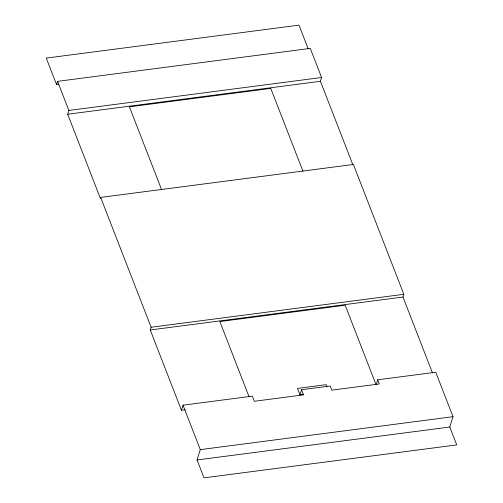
<?xml version="1.0" encoding="UTF-8"?>
<svg xmlns="http://www.w3.org/2000/svg" width="503" height="503" viewBox="0 0 503 503"><rect width="100%" height="100%" fill="white"/><g stroke="black" fill="none" stroke-linecap="round" stroke-linejoin="round"><path stroke-width="0.75" d="M58.889 84.271L56.556 84.573L57.562 81.348L310.288 48.401L321.593 77.5L320.417 81.291L352.81 164.657M432.467 372.918L402.978 297.034L403.834 294.305L353.383 164.475L100.657 197.415L100.367 198.333L67.691 114.238L68.867 110.446L57.562 81.348M185.337 409.731L181.445 410.241L150.252 329.981L151.107 327.252L100.657 197.415M181.445 410.241L183.017 405.179L252.374 396.138L254.373 401.281L303.523 394.849L301.536 389.731L330.138 386.002L331.754 390.158L379.306 383.959L377.69 379.803L435.743 372.233L453.021 416.685L449.801 427.022L456.749 444.904L204.023 477.85L197.075 459.968L200.295 449.632L183.017 405.179M303.825 394.289L299.958 394.792L301.536 389.731M377.69 379.803L376.112 384.864L345.165 305.214L219.849 321.555L249.092 396.817M68.867 110.446L321.593 77.5M67.691 114.238L320.417 81.291M151.107 327.252L403.834 294.305M150.252 329.981L402.978 297.034M200.295 449.632L453.021 416.685M197.075 459.968L449.801 427.022M308.194 48.841L298.977 25.15L46.251 58.097L56.556 84.573M302.938 171.158L270.784 88.409L129.409 106.837L161.564 189.587M326.906 386.801L326.082 384.669L297.474 388.404L299.958 394.792"/></g></svg>
